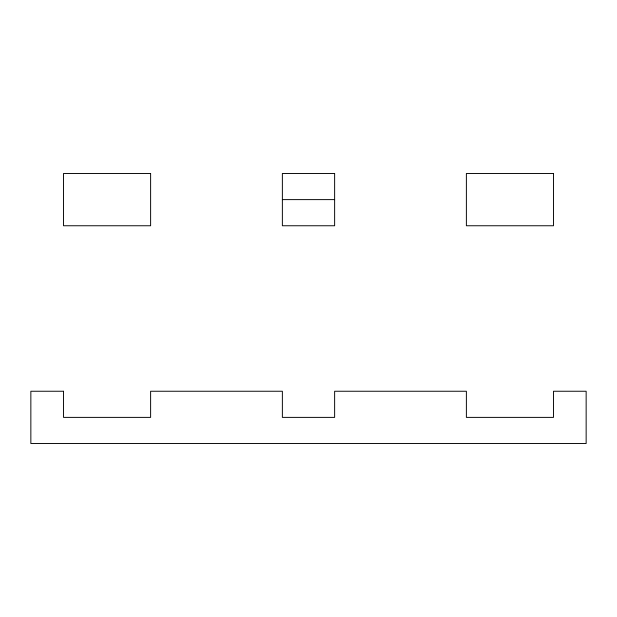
<?xml version="1.0" encoding="UTF-8"?>
<svg xmlns="http://www.w3.org/2000/svg" width="617" height="617" viewBox="0 0 617 617"><rect width="100%" height="100%" fill="white"/><g stroke="black" fill="none" stroke-linecap="round" stroke-linejoin="round"><path stroke-width="0.93" d="M282.37 199.615L334.63 199.615M150.617 173.485L63.512 173.485L63.512 225.753L150.617 225.753L150.617 173.485M334.63 173.485L282.37 173.485L282.37 225.753L334.63 225.753L334.63 173.485M553.488 173.485L466.383 173.485L466.383 225.753L553.488 225.753L553.488 173.485M63.512 391.247L30.85 391.247L30.85 443.515L586.15 443.515L586.15 391.247L553.488 391.247L553.488 417.385L466.383 417.385L466.383 391.247L334.63 391.247L334.63 417.385L282.37 417.385L282.37 391.247L150.617 391.247L150.617 417.385L63.512 417.385L63.512 391.247"/></g></svg>
